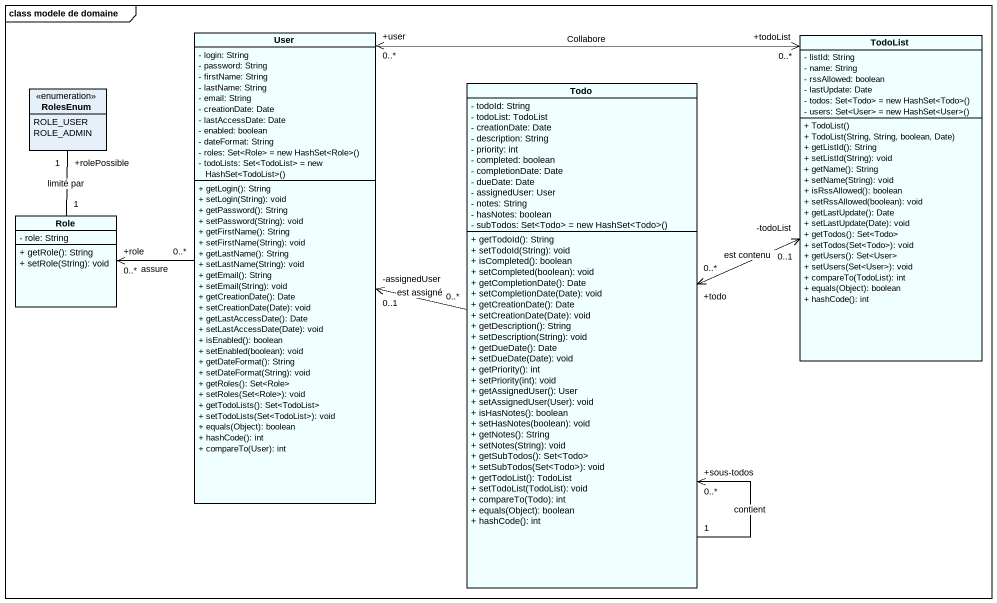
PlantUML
@startuml
mainframe class modele de domaine
hide circle
hide empty members
skinparam classAttributeIconSize 0
class User #F0FFFF {
  - login: String
  - password: String
  - firstName: String
  - lastName: String
  - email: String
  - creationDate: Date
  - lastAccessDate: Date
  - enabled: boolean
  - dateFormat: String
  {field} - roles: Set<Role> = new HashSet<Role>()
  {field} - todoLists: Set<TodoList> = new HashSet<TodoList>()
  + getLogin(): String
  + setLogin(String): void
  + getPassword(): String
  + setPassword(String): void
  + getFirstName(): String
  + setFirstName(String): void
  + getLastName(): String
  + setLastName(String): void
  + getEmail(): String
  + setEmail(String): void
  + getCreationDate(): Date
  + setCreationDate(Date): void
  + getLastAccessDate(): Date
  + setLastAccessDate(Date): void
  + isEnabled(): boolean
  + setEnabled(boolean): void
  + getDateFormat(): String
  + setDateFormat(String): void
  + getRoles(): Set<Role>
  + setRoles(Set<Role>): void
  + getTodoLists(): Set<TodoList>
  + setTodoLists(Set<TodoList>): void
  + equals(Object): boolean
  + hashCode(): int
  + compareTo(User): int
}
class TodoList #F0FFFF {
  - listId: String
  - name: String
  - rssAllowed: boolean
  - lastUpdate: Date
  {field} - todos: Set<Todo> = new HashSet<Todo>()
  {field} - users: Set<User> = new HashSet<User>()
  + TodoList()
  + TodoList(String, String, boolean, Date)
  + getListId(): String
  + setListId(String): void
  + getName(): String
  + setName(String): void
  + isRssAllowed(): boolean
  + setRssAllowed(boolean): void
  + getLastUpdate(): Date
  + setLastUpdate(Date): void
  + getTodos(): Set<Todo>
  + setTodos(Set<Todo>): void
  + getUsers(): Set<User>
  + setUsers(Set<User>): void
  + compareTo(TodoList): int
  + equals(Object): boolean
  + hashCode(): int
}
enum RolesEnum {
  ROLE_USER
  ROLE_ADMIN
}
class Todo #F0FFFF {
  - todoId: String
  - todoList: TodoList
  - creationDate: Date
  - description: String
  - priority: int
  - completed: boolean
  - completionDate: Date
  - dueDate: Date
  - assignedUser: User
  - notes: String
  - hasNotes: boolean
  {field} - subTodos: Set<Todo> = new HashSet<Todo>()
  + getTodoId(): String
  + setTodoId(String): void
  + isCompleted(): boolean
  + setCompleted(boolean): void
  + getCompletionDate(): Date
  + setCompletionDate(Date): void
  + getCreationDate(): Date
  + setCreationDate(Date): void
  + getDescription(): String
  + setDescription(String): void
  + getDueDate(): Date
  + setDueDate(Date): void
  + getPriority(): int
  + setPriority(int): void
  + getAssignedUser(): User
  + setAssignedUser(User): void
  + isHasNotes(): boolean
  + setHasNotes(boolean): void
  + getNotes(): String
  + setNotes(String): void
  + getSubTodos(): Set<Todo>
  + setSubTodos(Set<Todo>): void
  + getTodoList(): TodoList
  + setTodoList(TodoList): void
  + compareTo(Todo): int
  + equals(Object): boolean
  + hashCode(): int
}
class Role #F0FFFF {
  - role: String
  + getRole(): String
  + setRole(String): void
}
User "+user\n0..*" <-right-> "+todoList\n0..*" TodoList : Collabore
User "0..*" -left-> "+role\n0..*" Role : assure
Todo "0..*" -left-> "-assignedUser\n0..1" User : est assigné
Todo "+todo\n0..*" <-right-> "-todoList\n0..1" TodoList : est contenu
Todo "1" --> "+sous-todos\n0..*" Todo : contient
Role "1" -up- "+rolePossible\n1" RolesEnum : limité par
@enduml
